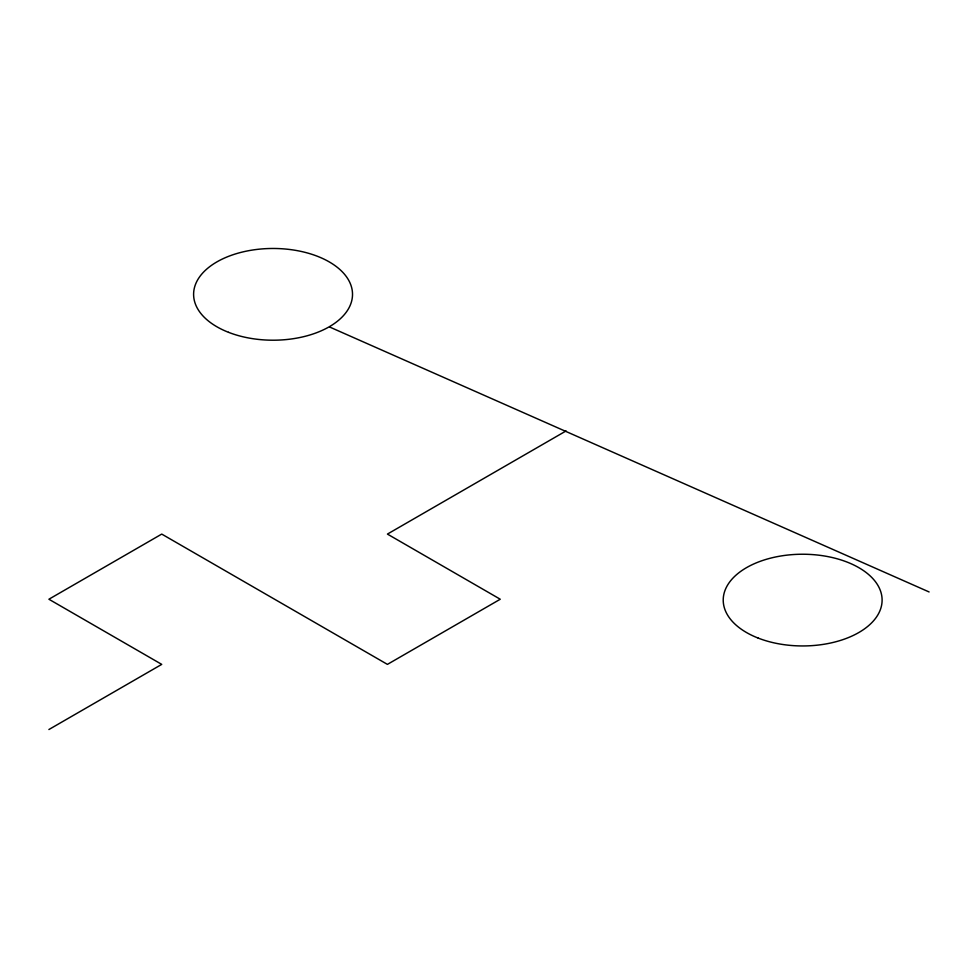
<?xml version="1.0" encoding="UTF-8"?>
<svg xmlns="http://www.w3.org/2000/svg" width="978" height="978" viewBox="0 0 978 978"><rect width="100%" height="100%" fill="white"/><g stroke="black" fill="none" stroke-linecap="round" stroke-linejoin="round"><path stroke-width="1.47" d="M48.9 729.527L161.737 664.38L48.9 599.233L161.737 534.086L387.422 664.38L500.259 599.233L387.422 534.086L566.079 430.931M329.818 327.092L929.1 591.959M228.546 332.324A79.438 45.856 0 0 0 352.312 297.605A79.438 45.856 0 0 0 238.363 253.082A79.438 45.856 0 0 0 228.546 332.324M758.146 638.072A79.438 45.856 0 0 0 881.899 603.365A79.438 45.856 0 0 0 767.962 558.841A79.438 45.856 0 0 0 758.146 638.072"/></g></svg>
